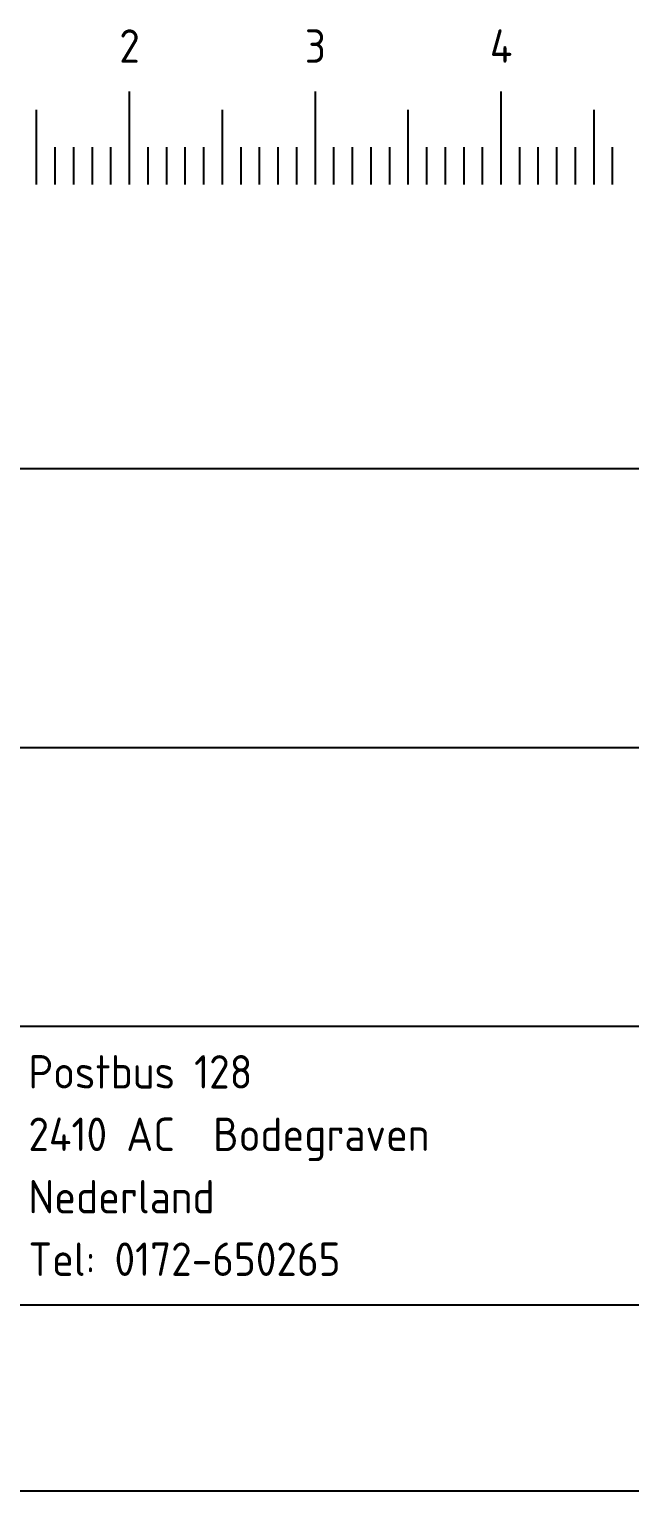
# Model space of a CAD drawing. Header units: millimetres. Extents: x -6000 to 67338, y -125 to 21000.
# Drawn here: x 55092 to 58324, y 0 to 7864 of the extents above; entities that cross this region are included whole.
import ezdxf
from ezdxf.enums import TextEntityAlignment as Align

# ---------------------------------------------------------------- set-up
doc = ezdxf.new("R2010")
doc.units = ezdxf.units.MM
doc.header["$LTSCALE"] = 50
for name, color, linetype in [('00KAD025', 2, 'Continuous'), ('00KAD070', 5, 'Continuous'), ('BL$2----', 7, 'Continuous'), ('BL$4----', 7, 'Continuous'), ('BL$6----', 7, 'Continuous')]:
    doc.layers.add(name, color=color, linetype=linetype)
doc.styles.add('STABICAD-018', font='ISOCP.SHX', dxfattribs={"height": 90})
doc.styles.add('STABICAD-025', font='ISOCP.SHX', dxfattribs={"height": 125})
doc.styles.add('STABICAD-035', font='ISOCP.SHX', dxfattribs={"height": 175})
doc.styles.add('STABICAD-050', font='ISOCP.SHX', dxfattribs={"height": 250})

# ---------------------------------------------------------------- blocks, each defined once
blk = doc.blocks.new('A4-LANDSCAPE')
at = {"layer": '00KAD025', "linetype": 'Continuous'}
blk.add_line((0, 0), (297, 0), dxfattribs=at)
at = {"layer": '00KAD070', "linetype": 'Continuous'}
blk.add_line((10, 10), (287, 10), dxfattribs=at)
blk = doc.blocks.new('Title block')
at = {"color": 7, "linetype": 'Continuous'}
for p, q in [((-180, 55), (-10, 55)), ((-180, 40), (-10, 40)), ((-180, 25), (-10, 25))]:
    blk.add_line(p, q, dxfattribs=at)
at = {"linetype": 'Continuous', "style": 'STABICAD-018'}
for s, p in [('Postbus 128', (-122.5, 22.54)), ('2410 AC  Bodegraven', (-122.5, 19.18)), ('Nederland', (-122.5, 15.82)), ('Tel: 0172-650265', (-122.5, 12.46))]:
    blk.add_text(s, height=1.8, dxfattribs=at).set_placement(p, align=Align.MIDDLE_LEFT)
at = {"linetype": 'Continuous'}
for tag, height, style, p in [('DW_DISCIPLINE', 2.5, 'STABICAD-025', (-40, 52.5)), ('DW_PHASE', 2.5, 'STABICAD-025', (-40, 47.5)), ('PR_DESCRIPTION', 3.5, 'STABICAD-035', (-177.5, 45)), ('DW_TYPE', 2.5, 'STABICAD-025', (-40, 42.5)), ('DW_DATE', 2.5, 'STABICAD-025', (-40, 37.5)), ('DW_DESCRIPTION', 2.5, 'STABICAD-025', (-177.5, 33.3)), ('DW_INITIALS', 2.5, 'STABICAD-025', (-40, 32.5)), ('DW_DESCRIPTION2', 2.5, 'STABICAD-025', (-177.5, 29.2)), ('DW_SCALE', 2.5, 'STABICAD-025', (-40, 27.5)), ('DW_PAPERSIZE', 5, 'STABICAD-050', (-41.5, 15)), ('MOD_CODE_', 5, 'STABICAD-050', (-24.5, 15))]:
    blk.add_attdef(tag, text='', height=height, dxfattribs=dict(at, style=style)).set_placement(p, align=Align.MIDDLE_LEFT)
at = {"linetype": 'Continuous', "style": 'STABICAD-025'}
blk.add_attdef('DW_NAME', text='', height=2.5, dxfattribs=at).set_placement((-12.5, 3.75), align=Align.RIGHT)
blk = doc.blocks.new('ST_SCALE_BAR_100')
at = {"color": 0, "linetype": 'Continuous'}
for p, q in [((20, 0), (20, 5)), ((30, 0), (30, 5)), ((40, 0), (40, 5)), ((15, 0), (15, 4)), ((25, 0), (25, 4)), ((35, 0), (35, 4)), ((45, 0), (45, 4)), ((16, 0), (16, 2)), ((17, 0), (17, 2)), ((18, 0), (18, 2)), ((19, 0), (19, 2)), ((21, 0), (21, 2)), ((22, 0), (22, 2)), ((23, 0), (23, 2)), ((24, 0), (24, 2)), ((26, 0), (26, 2)), ((27, 0), (27, 2)), ((28, 0), (28, 2)), ((29, 0), (29, 2)), ((31, 0), (31, 2)), ((32, 0), (32, 2)), ((33, 0), (33, 2)), ((34, 0), (34, 2)), ((36, 0), (36, 2)), ((37, 0), (37, 2)), ((38, 0), (38, 2)), ((39, 0), (39, 2)), ((41, 0), (41, 2)), ((42, 0), (42, 2)), ((43, 0), (43, 2)), ((44, 0), (44, 2)), ((46, 0), (46, 2))]:
    blk.add_line(p, q, dxfattribs=at)
at = {"color": 0, "linetype": 'Continuous', "style": 'STABICAD-018'}
for s, p in [('2', (20, 6)), ('3', (30, 6)), ('4', (40, 6))]:
    blk.add_text(s, height=1.8, dxfattribs=at).set_placement(p, align=Align.BOTTOM_CENTER)

msp = doc.modelspace()

# ---------------------------------------------------------------- block references
at = {"layer": 'BL$2----', "xscale": 100, "yscale": 100, "zscale": 100}
msp.add_blockref('A4-LANDSCAPE', (37637.8, 0), dxfattribs=at)
at = {"layer": 'BL$4----', "xscale": 100, "yscale": 100, "zscale": 100}
msp.add_blockref('Title block', (67337.8, 0), dxfattribs=at)
at = {"layer": 'BL$6----', "xscale": 100, "yscale": 100, "zscale": 100}
msp.add_blockref('ST_SCALE_BAR_100', (53632.2, 7029.3), dxfattribs=at)

doc.saveas('drawing.dxf')
